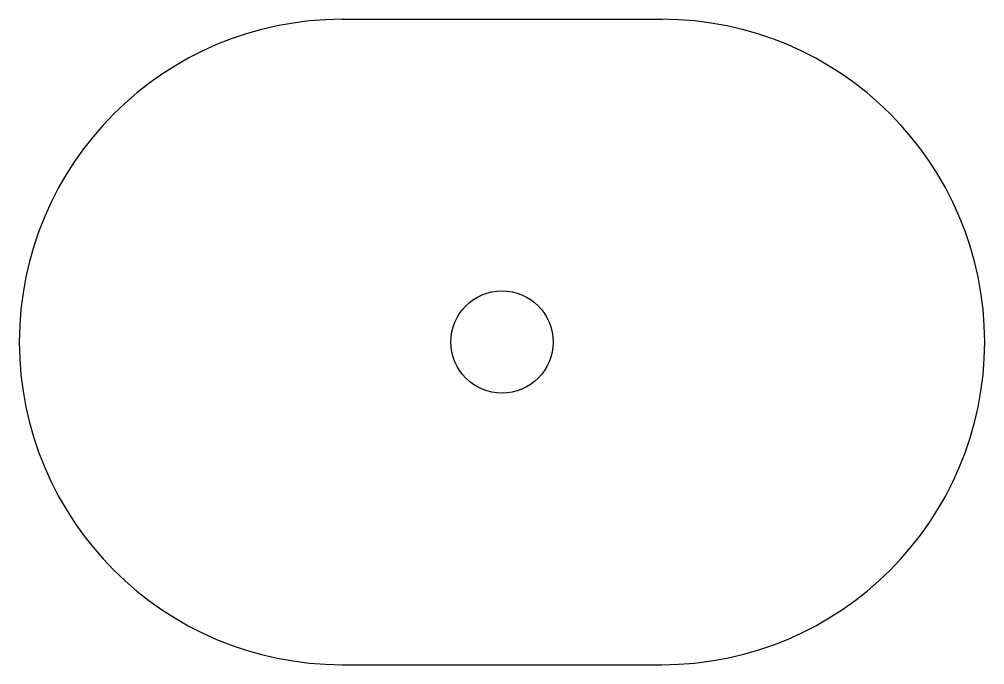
# Model space of a CAD drawing. Extents: x 383.1 to 458.6, y -103.7 to -53.2.
import ezdxf

# ---------------------------------------------------------------- set-up
doc = ezdxf.new("R2010")
doc.units = 0
doc.layers.get('0').update_dxf_attribs({"linetype": 'CONTINUOUS'})

msp = doc.modelspace()

# ---------------------------------------------------------------- linework, layer by layer
for p, q in [((408.391, -53.153), (433.391, -53.153)), ((408.391, -103.653), (433.391, -103.653))]:
    msp.add_line(p, q)
msp.add_circle((420.891, -78.403), 4)
for centre, start, end in [((408.391, -78.403), 90, 270), ((433.391, -78.403), 270, 90)]:
    msp.add_arc(centre, 25.25, start, end)

doc.saveas('drawing.dxf')
